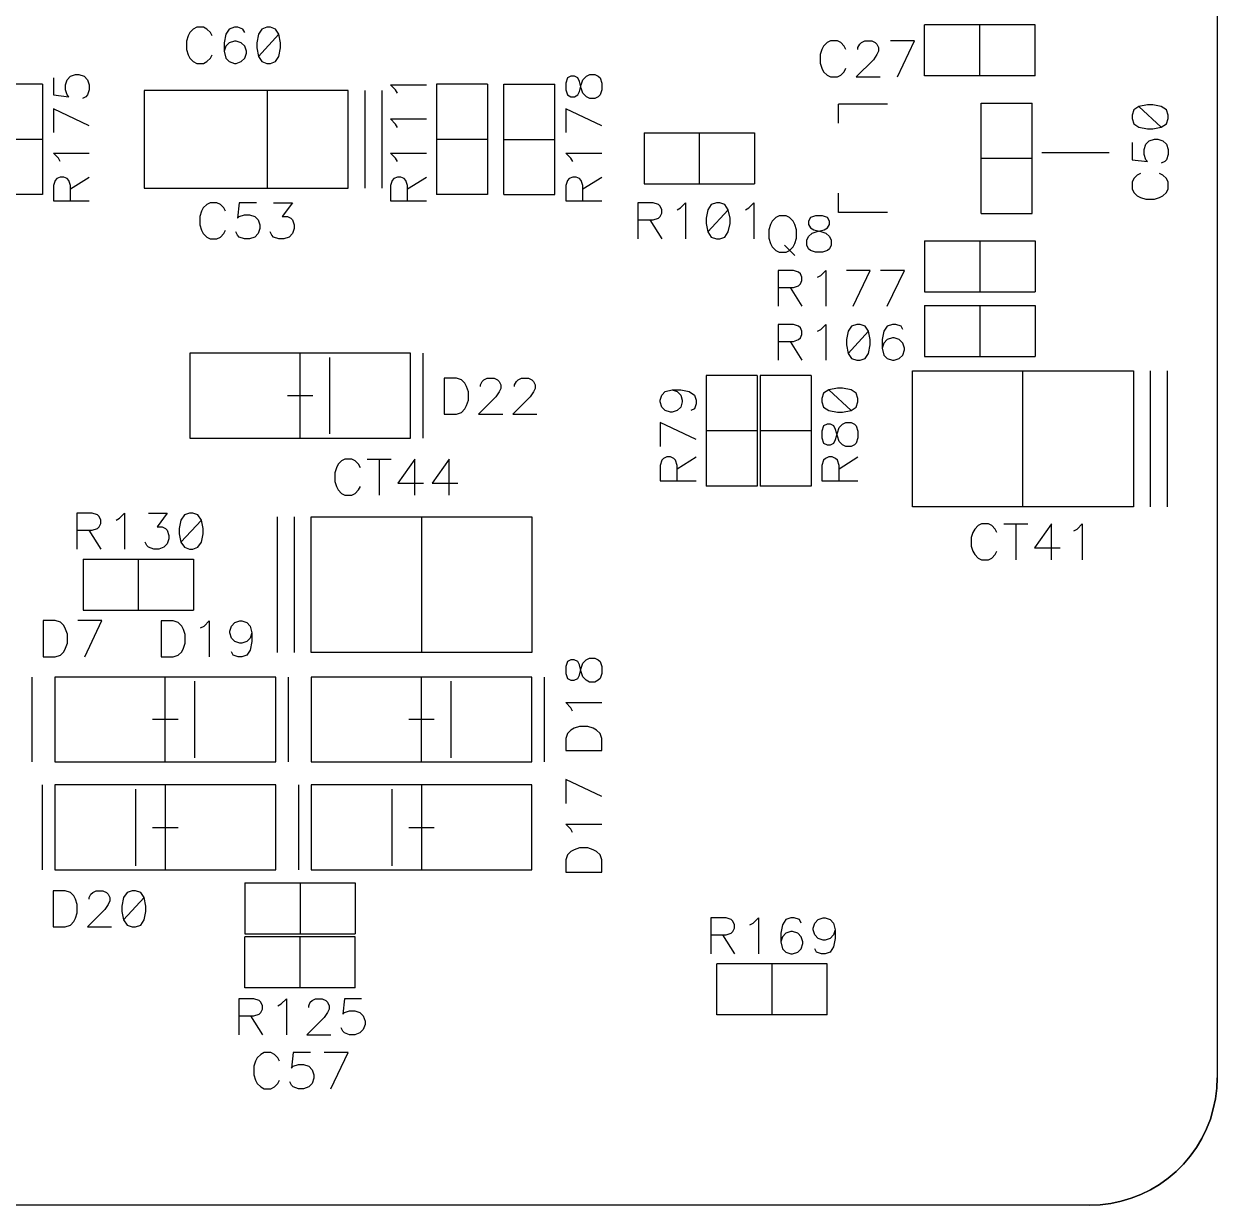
# Model space of a CAD drawing. Extents: x 295 to 953, y 10 to 290.
# Drawn here: x 744.3 to 800.5, y 70 to 125.6 of the extents above; entities that cross this region are included whole.
import ezdxf

# ---------------------------------------------------------------- set-up
doc = ezdxf.new("R2010")
doc.units = 0
doc.header["$LTSCALE"] = 5
doc.header["$MEASUREMENT"] = 0
doc.layers.add('130409_DV-DPH-A6_BSK', color=2, linetype='CONTINUOUS')

msp = doc.modelspace()

# ---------------------------------------------------------------- linework, layer by layer
at = {"layer": '130409_DV-DPH-A6_BSK', "color": 7}
for p, q in [((800.477, 263.995), (800.477, 75.999)), ((800.477, 263.995), (800.477, 75.999)), ((752.268, 125.357), (752.105, 125.194)), ((752.43, 125.438), (752.268, 125.357)), ((752.751, 125.438), (752.43, 125.438)), ((752.913, 125.357), (752.751, 125.438)), ((753.076, 125.194), (752.913, 125.357)), ((753.965, 125.357), (753.802, 125.118)), ((754.203, 125.438), (753.965, 125.357)), ((754.366, 125.438), (754.203, 125.438)), ((754.61, 125.357), (754.366, 125.438)), ((754.691, 125.194), (754.61, 125.357)), ((755.499, 125.357), (755.336, 125.118)), ((755.738, 125.438), (755.499, 125.357)), ((755.9, 125.438), (755.738, 125.438)), ((756.144, 125.357), (755.9, 125.438)), ((756.301, 125.118), (756.144, 125.357)), ((791.902, 125.555), (786.705, 125.555)), ((786.705, 123.152), (786.705, 125.555)), ((789.301, 123.152), (789.301, 125.555)), ((791.902, 123.152), (791.902, 125.555)), ((752.024, 125.037), (751.948, 124.793)), ((751.948, 124.793), (751.948, 124.392)), ((752.105, 125.194), (752.024, 125.037)), ((753.157, 125.037), (753.076, 125.194)), ((753.802, 125.118), (753.721, 124.712)), ((754.203, 124.793), (753.965, 124.712)), ((754.285, 124.793), (754.203, 124.793)), ((754.529, 124.712), (754.285, 124.793)), ((755.336, 125.118), (755.255, 124.712)), ((756.301, 125.118), (755.336, 124.066)), ((756.383, 124.712), (756.301, 125.118)), ((782.275, 124.803), (782.113, 124.722)), ((782.596, 124.803), (782.275, 124.803)), ((782.758, 124.722), (782.596, 124.803)), ((783.728, 124.722), (783.891, 124.803)), ((783.891, 124.803), (784.211, 124.803)), ((784.211, 124.803), (784.374, 124.722)), ((786.228, 124.803), (785.1, 124.803)), ((785.42, 123.106), (786.228, 124.803)), ((751.948, 124.392), (752.024, 124.148)), ((753.721, 124.712), (753.721, 124.31)), ((753.802, 124.549), (753.721, 124.31)), ((753.721, 124.31), (753.802, 123.985)), ((753.965, 124.712), (753.802, 124.549)), ((754.691, 124.549), (754.529, 124.712)), ((754.772, 124.31), (754.691, 124.549)), ((754.691, 123.985), (754.772, 124.229)), ((754.772, 124.229), (754.772, 124.31)), ((755.255, 124.712), (755.255, 124.468)), ((755.255, 124.468), (755.336, 124.066)), ((756.301, 124.066), (756.383, 124.468)), ((756.383, 124.468), (756.383, 124.712)), ((781.869, 124.402), (781.793, 124.158)), ((781.95, 124.559), (781.869, 124.402)), ((782.113, 124.722), (781.95, 124.559)), ((782.921, 124.559), (782.758, 124.722)), ((783.002, 124.402), (782.921, 124.559)), ((783.566, 124.483), (783.647, 124.64)), ((783.566, 124.402), (783.566, 124.483)), ((783.647, 124.64), (783.728, 124.722)), ((784.374, 124.722), (784.455, 124.64)), ((784.455, 124.64), (784.536, 124.483)), ((784.536, 124.32), (784.455, 124.158)), ((784.536, 124.483), (784.536, 124.32)), ((752.024, 124.148), (752.105, 123.985)), ((752.105, 123.985), (752.268, 123.823)), ((752.268, 123.823), (752.43, 123.741)), ((752.43, 123.741), (752.751, 123.741)), ((752.751, 123.741), (752.913, 123.823)), ((752.913, 123.823), (753.076, 123.985)), ((753.076, 123.985), (753.157, 124.148)), ((753.802, 123.985), (753.965, 123.823)), ((753.965, 123.823), (754.203, 123.741)), ((754.203, 123.741), (754.285, 123.741)), ((754.285, 123.741), (754.529, 123.823)), ((754.529, 123.823), (754.691, 123.985)), ((755.336, 124.066), (755.499, 123.823)), ((755.499, 123.823), (755.738, 123.741)), ((755.738, 123.741), (755.9, 123.741)), ((755.9, 123.741), (756.144, 123.823)), ((756.144, 123.823), (756.301, 124.066)), ((781.793, 124.158), (781.793, 123.757)), ((781.793, 123.757), (781.869, 123.513)), ((784.292, 123.914), (783.485, 123.106)), ((784.455, 124.158), (784.292, 123.914)), ((745.684, 123.056), (745.684, 122.253)), ((746.324, 122.974), (746.487, 123.137)), ((746.487, 123.137), (746.726, 123.218)), ((746.726, 123.218), (746.888, 123.218)), ((746.888, 123.218), (747.132, 123.137)), ((747.132, 123.137), (747.29, 122.974)), ((769.896, 123.056), (769.814, 122.817)), ((770.053, 123.137), (769.896, 123.056)), ((770.216, 123.137), (770.053, 123.137)), ((770.378, 123.056), (770.216, 123.137)), ((770.454, 122.893), (770.378, 123.056)), ((770.617, 122.974), (770.779, 123.137)), ((770.779, 123.137), (770.937, 123.218)), ((770.937, 123.218), (771.181, 123.218)), ((771.181, 123.218), (771.338, 123.137)), ((771.338, 123.137), (771.42, 123.056)), ((771.42, 123.056), (771.501, 122.817)), ((781.869, 123.513), (781.95, 123.35)), ((781.95, 123.35), (782.113, 123.188)), ((782.113, 123.188), (782.275, 123.106)), ((782.275, 123.106), (782.596, 123.106)), ((782.596, 123.106), (782.758, 123.188)), ((782.758, 123.188), (782.921, 123.35)), ((782.921, 123.35), (783.002, 123.513)), ((783.485, 123.106), (784.617, 123.106)), ((791.902, 123.152), (786.705, 123.152)), ((745.166, 122.761), (742.763, 122.761)), ((745.166, 122.761), (745.166, 117.564)), ((746.248, 122.735), (746.324, 122.974)), ((746.248, 122.492), (746.248, 122.735)), ((746.324, 122.253), (746.248, 122.492)), ((747.29, 122.974), (747.371, 122.735)), ((747.371, 122.492), (747.29, 122.253)), ((747.371, 122.735), (747.371, 122.492)), ((761.798, 122.492), (761.559, 122.735)), ((761.559, 122.735), (763.246, 122.735)), ((761.879, 122.334), (761.798, 122.492)), ((763.718, 122.761), (763.718, 117.564)), ((766.121, 122.761), (763.718, 122.761)), ((766.121, 122.761), (766.121, 117.564)), ((766.893, 117.564), (766.893, 122.761)), ((766.893, 122.761), (769.296, 122.761)), ((769.296, 117.564), (769.296, 122.761)), ((769.814, 122.817), (769.814, 122.492)), ((769.814, 122.492), (769.896, 122.253)), ((770.536, 122.573), (770.454, 122.893)), ((770.454, 122.41), (770.536, 122.735)), ((770.536, 122.735), (770.617, 122.974)), ((770.617, 122.334), (770.536, 122.573)), ((771.501, 122.492), (771.42, 122.253)), ((771.501, 122.817), (771.501, 122.492)), ((745.684, 122.253), (746.406, 122.172)), ((746.406, 122.172), (746.324, 122.253)), ((747.208, 122.172), (747.051, 122.09)), ((747.29, 122.253), (747.208, 122.172)), ((749.962, 122.461), (749.962, 117.864)), ((753.558, 122.461), (749.962, 122.461)), ((754.158, 122.461), (753.558, 122.461)), ((755.26, 122.461), (754.158, 122.461)), ((756.159, 122.461), (755.26, 122.461)), ((755.758, 117.864), (755.758, 122.461)), ((759.558, 122.461), (756.159, 122.461)), ((759.558, 117.864), (759.558, 122.461)), ((760.36, 117.864), (760.36, 122.461)), ((761.158, 117.864), (761.158, 122.461)), ((769.896, 122.253), (770.053, 122.172)), ((770.053, 122.172), (770.216, 122.172)), ((770.216, 122.172), (770.378, 122.253)), ((770.378, 122.253), (770.454, 122.41)), ((770.779, 122.172), (770.617, 122.334)), ((770.937, 122.09), (770.779, 122.172)), ((771.181, 122.09), (770.937, 122.09)), ((771.338, 122.172), (771.181, 122.09)), ((771.42, 122.253), (771.338, 122.172)), ((747.371, 120.805), (745.684, 121.608)), ((745.684, 121.608), (745.684, 120.485)), ((771.501, 120.805), (769.814, 121.608)), ((769.814, 121.608), (769.814, 120.485)), ((784.958, 121.821), (782.656, 121.821)), ((782.656, 120.922), (782.656, 121.821)), ((789.372, 116.675), (789.372, 121.872)), ((789.372, 121.872), (791.775, 121.872)), ((791.775, 116.675), (791.775, 121.872)), ((796.555, 121.547), (796.474, 121.303)), ((796.794, 121.704), (796.555, 121.547)), ((797.201, 121.786), (796.794, 121.704)), ((796.794, 121.704), (797.846, 120.739)), ((797.444, 121.786), (797.201, 121.786)), ((797.846, 121.704), (797.444, 121.786)), ((798.09, 121.547), (797.846, 121.704)), ((798.171, 121.303), (798.09, 121.547)), ((761.798, 120.886), (761.559, 121.125)), ((761.559, 121.125), (763.246, 121.125)), ((761.879, 120.724), (761.798, 120.886)), ((796.474, 121.303), (796.474, 121.14)), ((796.474, 121.14), (796.555, 120.902)), ((796.555, 120.902), (796.794, 120.739)), ((797.846, 120.739), (798.09, 120.902)), ((798.09, 120.902), (798.171, 121.14)), ((798.171, 121.14), (798.171, 121.303)), ((773.497, 120.475), (778.694, 120.475)), ((773.497, 120.475), (773.497, 118.072)), ((776.093, 120.475), (776.093, 118.072)), ((778.694, 120.475), (778.694, 118.072)), ((796.794, 120.739), (797.201, 120.658)), ((797.201, 120.658), (797.444, 120.658)), ((797.444, 120.658), (797.846, 120.739)), ((745.166, 120.165), (742.763, 120.165)), ((766.121, 120.165), (763.718, 120.165)), ((766.893, 120.165), (769.296, 120.165)), ((796.474, 120.013), (796.474, 119.205)), ((797.038, 119.687), (797.119, 119.931)), ((797.038, 119.449), (797.038, 119.687)), ((797.119, 119.931), (797.282, 120.094)), ((797.282, 120.094), (797.521, 120.175)), ((797.521, 120.175), (797.683, 120.175)), ((797.683, 120.175), (797.927, 120.094)), ((797.927, 120.094), (798.09, 119.931)), ((798.09, 119.931), (798.171, 119.687)), ((798.171, 119.687), (798.171, 119.449)), ((745.923, 119.276), (745.684, 119.52)), ((745.684, 119.52), (747.371, 119.52)), ((746.004, 119.119), (745.923, 119.276)), ((761.798, 119.276), (761.559, 119.52)), ((761.559, 119.52), (763.246, 119.52)), ((761.879, 119.119), (761.798, 119.276)), ((770.053, 119.276), (769.814, 119.52)), ((769.814, 119.52), (771.501, 119.52)), ((770.134, 119.119), (770.053, 119.276)), ((789.372, 119.276), (791.775, 119.276)), ((795.397, 119.53), (792.222, 119.53)), ((796.474, 119.205), (797.201, 119.124)), ((797.119, 119.205), (797.038, 119.449)), ((797.201, 119.124), (797.119, 119.205)), ((798.008, 119.124), (797.846, 119.042)), ((798.09, 119.205), (798.008, 119.124)), ((798.171, 119.449), (798.09, 119.205)), ((796.875, 118.56), (796.718, 118.478)), ((797.927, 118.478), (797.764, 118.56)), ((745.766, 118.235), (745.684, 117.991)), ((745.684, 117.991), (745.684, 117.269)), ((745.842, 118.316), (745.766, 118.235)), ((746.004, 118.392), (745.842, 118.316)), ((746.167, 118.392), (746.004, 118.392)), ((746.324, 118.316), (746.167, 118.392)), ((746.406, 118.235), (746.324, 118.316)), ((746.487, 117.991), (746.406, 118.235)), ((746.487, 117.833), (747.371, 118.392)), ((746.487, 117.269), (746.487, 117.991)), ((761.641, 118.235), (761.559, 117.991)), ((761.559, 117.991), (761.559, 117.269)), ((761.717, 118.316), (761.641, 118.235)), ((761.879, 118.392), (761.717, 118.316)), ((762.042, 118.392), (761.879, 118.392)), ((762.199, 118.316), (762.042, 118.392)), ((762.281, 118.235), (762.199, 118.316)), ((762.362, 117.991), (762.281, 118.235)), ((762.362, 117.833), (763.246, 118.392)), ((762.362, 117.269), (762.362, 117.991)), ((769.896, 118.235), (769.814, 117.991)), ((769.814, 117.991), (769.814, 117.269)), ((769.972, 118.316), (769.896, 118.235)), ((770.134, 118.392), (769.972, 118.316)), ((770.297, 118.392), (770.134, 118.392)), ((770.454, 118.316), (770.297, 118.392)), ((770.536, 118.235), (770.454, 118.316)), ((770.617, 117.991), (770.536, 118.235)), ((770.617, 117.833), (771.501, 118.392)), ((770.617, 117.269), (770.617, 117.991)), ((773.497, 118.072), (778.694, 118.072)), ((796.555, 118.316), (796.474, 118.153)), ((796.474, 118.153), (796.474, 117.833)), ((796.718, 118.478), (796.555, 118.316)), ((798.09, 118.316), (797.927, 118.478)), ((798.171, 118.153), (798.09, 118.316)), ((798.171, 117.833), (798.171, 118.153)), ((745.166, 117.564), (742.763, 117.564)), ((749.962, 117.864), (753.558, 117.864)), ((753.558, 117.864), (754.158, 117.864)), ((754.158, 117.864), (755.26, 117.864)), ((755.26, 117.864), (756.159, 117.864)), ((756.159, 117.864), (759.558, 117.864)), ((766.121, 117.564), (763.718, 117.564)), ((766.893, 117.564), (769.296, 117.564)), ((782.656, 116.726), (782.656, 117.625)), ((796.474, 117.833), (796.555, 117.671)), ((796.555, 117.671), (796.718, 117.508)), ((796.718, 117.508), (796.875, 117.427)), ((796.875, 117.427), (797.119, 117.351)), ((797.521, 117.351), (797.764, 117.427)), ((797.764, 117.427), (797.927, 117.508)), ((797.927, 117.508), (798.09, 117.671)), ((798.09, 117.671), (798.171, 117.833)), ((745.684, 117.269), (747.371, 117.269)), ((752.74, 116.939), (752.659, 116.782)), ((752.903, 117.102), (752.74, 116.939)), ((753.065, 117.183), (752.903, 117.102)), ((753.386, 117.183), (753.065, 117.183)), ((753.548, 117.102), (753.386, 117.183)), ((753.711, 116.939), (753.548, 117.102)), ((753.792, 116.782), (753.711, 116.939)), ((754.437, 117.183), (754.356, 116.457)), ((755.245, 117.183), (754.437, 117.183)), ((756.053, 117.183), (756.936, 117.183)), ((756.936, 117.183), (756.454, 116.538)), ((761.559, 117.269), (763.246, 117.269)), ((769.814, 117.269), (771.501, 117.269)), ((773.924, 117.173), (773.203, 117.173)), ((773.203, 117.173), (773.203, 115.486)), ((774.168, 117.092), (773.924, 117.173)), ((774.249, 117.015), (774.168, 117.092)), ((774.325, 116.853), (774.249, 117.015)), ((775.052, 116.853), (775.209, 116.934)), ((775.209, 116.934), (775.453, 117.173)), ((775.453, 117.173), (775.453, 115.486)), ((776.657, 117.092), (776.5, 116.853)), ((776.901, 117.173), (776.657, 117.092)), ((777.058, 117.173), (776.901, 117.173)), ((777.302, 117.092), (777.058, 117.173)), ((777.46, 116.853), (777.302, 117.092)), ((778.267, 116.853), (778.425, 116.934)), ((778.425, 116.934), (778.669, 117.173)), ((778.669, 117.173), (778.669, 115.486)), ((797.119, 117.351), (797.521, 117.351)), ((752.659, 116.782), (752.583, 116.538)), ((752.583, 116.538), (752.583, 116.137)), ((754.356, 116.457), (754.437, 116.538)), ((754.437, 116.538), (754.681, 116.619)), ((754.681, 116.619), (754.92, 116.619)), ((754.92, 116.619), (755.164, 116.538)), ((755.164, 116.538), (755.326, 116.375)), ((755.326, 116.375), (755.407, 116.137)), ((756.454, 116.538), (756.698, 116.538)), ((756.698, 116.538), (756.86, 116.457)), ((756.86, 116.457), (756.936, 116.375)), ((756.936, 116.375), (757.018, 116.137)), ((773.203, 116.37), (773.924, 116.37)), ((773.766, 116.37), (774.325, 115.486)), ((773.924, 116.37), (774.168, 116.452)), ((774.168, 116.452), (774.249, 116.533)), ((774.249, 116.533), (774.325, 116.69)), ((774.325, 116.69), (774.325, 116.853)), ((776.5, 116.853), (776.418, 116.452)), ((776.418, 116.452), (776.418, 116.208)), ((777.46, 116.853), (776.5, 115.806)), ((777.541, 116.452), (777.46, 116.853)), ((777.541, 116.208), (777.541, 116.452)), ((779.532, 116.319), (779.451, 116.157)), ((779.695, 116.482), (779.532, 116.319)), ((779.857, 116.563), (779.695, 116.482)), ((780.183, 116.563), (779.857, 116.563)), ((780.345, 116.482), (780.183, 116.563)), ((780.508, 116.319), (780.345, 116.482)), ((780.589, 116.157), (780.508, 116.319)), ((781.326, 116.482), (781.244, 116.319)), ((781.244, 116.319), (781.244, 116.157)), ((781.569, 116.563), (781.326, 116.482)), ((781.894, 116.563), (781.569, 116.563)), ((782.138, 116.482), (781.894, 116.563)), ((782.22, 116.319), (782.138, 116.482)), ((782.22, 116.157), (782.22, 116.319)), ((784.958, 116.726), (782.656, 116.726)), ((789.372, 116.675), (791.775, 116.675)), ((752.583, 116.137), (752.659, 115.893)), ((752.659, 115.893), (752.74, 115.73)), ((753.711, 115.73), (753.792, 115.893)), ((754.356, 115.649), (754.275, 115.811)), ((755.407, 115.974), (755.326, 115.73)), ((755.407, 116.137), (755.407, 115.974)), ((755.971, 115.649), (755.89, 115.811)), ((757.018, 115.974), (756.936, 115.73)), ((757.018, 116.137), (757.018, 115.974)), ((776.418, 116.208), (776.5, 115.806)), ((776.5, 115.806), (776.657, 115.568)), ((777.302, 115.568), (777.46, 115.806)), ((777.46, 115.806), (777.541, 116.208)), ((779.451, 116.157), (779.37, 115.913)), ((779.37, 115.913), (779.37, 115.507)), ((780.67, 115.913), (780.589, 116.157)), ((780.67, 115.507), (780.67, 115.913)), ((781.244, 116.157), (781.326, 115.994)), ((781.244, 115.588), (781.407, 115.75)), ((781.326, 115.994), (781.488, 115.913)), ((781.407, 115.75), (781.651, 115.832)), ((781.488, 115.913), (781.813, 115.832)), ((781.651, 115.832), (781.976, 115.913)), ((781.813, 115.832), (782.057, 115.75)), ((781.976, 115.913), (782.138, 115.994)), ((782.057, 115.75), (782.22, 115.588)), ((782.138, 115.994), (782.22, 116.157)), ((752.74, 115.73), (752.903, 115.568)), ((752.903, 115.568), (753.065, 115.486)), ((753.065, 115.486), (753.386, 115.486)), ((753.386, 115.486), (753.548, 115.568)), ((753.548, 115.568), (753.711, 115.73)), ((754.437, 115.568), (754.356, 115.649)), ((754.681, 115.486), (754.437, 115.568)), ((754.92, 115.486), (754.681, 115.486)), ((755.164, 115.568), (754.92, 115.486)), ((755.326, 115.73), (755.164, 115.568)), ((756.053, 115.568), (755.971, 115.649)), ((756.291, 115.486), (756.053, 115.568)), ((756.535, 115.486), (756.291, 115.486)), ((756.779, 115.568), (756.535, 115.486)), ((756.936, 115.73), (756.779, 115.568)), ((776.657, 115.568), (776.901, 115.486)), ((776.901, 115.486), (777.058, 115.486)), ((777.058, 115.486), (777.302, 115.568)), ((779.37, 115.507), (779.451, 115.263)), ((779.451, 115.263), (779.532, 115.1)), ((780.101, 115.182), (780.589, 114.694)), ((780.508, 115.1), (780.589, 115.263)), ((780.589, 115.263), (780.67, 115.507)), ((781.163, 115.425), (781.244, 115.588)), ((781.163, 115.182), (781.163, 115.425)), ((781.244, 115.019), (781.163, 115.182)), ((782.22, 115.588), (782.301, 115.425)), ((782.301, 115.182), (782.22, 115.019)), ((782.301, 115.425), (782.301, 115.182)), ((786.705, 115.395), (791.902, 115.395)), ((786.705, 115.395), (786.705, 112.992)), ((789.301, 115.395), (789.301, 112.992)), ((791.902, 115.395), (791.902, 112.992)), ((779.532, 115.1), (779.695, 114.938)), ((779.695, 114.938), (779.857, 114.856)), ((779.857, 114.856), (780.183, 114.856)), ((780.183, 114.856), (780.345, 114.938)), ((780.345, 114.938), (780.508, 115.1)), ((781.326, 114.938), (781.244, 115.019)), ((781.569, 114.856), (781.326, 114.938)), ((781.894, 114.856), (781.569, 114.856)), ((782.138, 114.938), (781.894, 114.856)), ((782.22, 115.019), (782.138, 114.938)), ((780.528, 113.998), (779.807, 113.998)), ((779.807, 113.998), (779.807, 112.311)), ((780.772, 113.917), (780.528, 113.998)), ((780.853, 113.84), (780.772, 113.917)), ((780.929, 113.678), (780.853, 113.84)), ((780.853, 113.358), (780.929, 113.515)), ((780.929, 113.515), (780.929, 113.678)), ((781.656, 113.678), (781.813, 113.759)), ((781.813, 113.759), (782.057, 113.998)), ((782.057, 113.998), (782.057, 112.311)), ((784.145, 113.998), (783.022, 113.998)), ((783.342, 112.311), (784.145, 113.998)), ((785.755, 113.998), (784.628, 113.998)), ((784.948, 112.311), (785.755, 113.998)), ((779.807, 113.195), (780.528, 113.195)), ((780.37, 113.195), (780.929, 112.311)), ((780.528, 113.195), (780.772, 113.277)), ((780.772, 113.277), (780.853, 113.358)), ((786.705, 112.992), (791.902, 112.992)), ((786.705, 112.347), (791.902, 112.347)), ((786.705, 112.347), (786.705, 109.944)), ((789.301, 112.347), (789.301, 109.944)), ((791.902, 112.347), (791.902, 109.944)), ((780.528, 111.458), (779.807, 111.458)), ((779.807, 111.458), (779.807, 109.771)), ((780.772, 111.377), (780.528, 111.458)), ((780.853, 111.3), (780.772, 111.377)), ((780.929, 111.138), (780.853, 111.3)), ((781.813, 111.219), (782.057, 111.458)), ((782.057, 111.458), (782.057, 109.771)), ((783.261, 111.377), (783.104, 111.138)), ((783.505, 111.458), (783.261, 111.377)), ((783.662, 111.458), (783.505, 111.458)), ((783.906, 111.377), (783.662, 111.458)), ((784.064, 111.138), (783.906, 111.377)), ((784.948, 111.377), (784.79, 111.138)), ((785.191, 111.458), (784.948, 111.377)), ((785.354, 111.458), (785.191, 111.458)), ((785.593, 111.377), (785.354, 111.458)), ((785.674, 111.219), (785.593, 111.377)), ((780.528, 110.655), (780.772, 110.737)), ((780.772, 110.737), (780.853, 110.818)), ((780.853, 110.818), (780.929, 110.975)), ((780.929, 110.975), (780.929, 111.138)), ((781.656, 111.138), (781.813, 111.219)), ((783.104, 111.138), (783.022, 110.737)), ((783.022, 110.737), (783.022, 110.493)), ((784.064, 111.138), (783.104, 110.091)), ((784.145, 110.737), (784.064, 111.138)), ((784.145, 110.493), (784.145, 110.737)), ((784.79, 111.138), (784.709, 110.737)), ((784.709, 110.737), (784.709, 110.335)), ((784.948, 110.737), (784.79, 110.574)), ((785.191, 110.818), (784.948, 110.737)), ((785.273, 110.818), (785.191, 110.818)), ((785.511, 110.737), (785.273, 110.818)), ((785.674, 110.574), (785.511, 110.737)), ((779.807, 110.655), (780.528, 110.655)), ((780.37, 110.655), (780.929, 109.771)), ((783.022, 110.493), (783.104, 110.091)), ((784.064, 110.091), (784.145, 110.493)), ((784.79, 110.574), (784.709, 110.335)), ((784.709, 110.335), (784.79, 110.01)), ((785.755, 110.335), (785.674, 110.574)), ((785.674, 110.01), (785.755, 110.254)), ((785.755, 110.254), (785.755, 110.335)), ((762.499, 110.096), (752.1, 110.096)), ((752.1, 110.096), (752.1, 106.098)), ((757.297, 106.098), (757.297, 110.096)), ((758.699, 106.297), (758.699, 109.898)), ((762.499, 106.098), (762.499, 110.096)), ((763.098, 106.098), (763.098, 110.096)), ((783.104, 110.091), (783.261, 109.853)), ((783.261, 109.853), (783.505, 109.771)), ((783.505, 109.771), (783.662, 109.771)), ((783.662, 109.771), (783.906, 109.853)), ((783.906, 109.853), (784.064, 110.091)), ((784.79, 110.01), (784.948, 109.853)), ((784.948, 109.853), (785.191, 109.771)), ((785.191, 109.771), (785.273, 109.771)), ((785.273, 109.771), (785.511, 109.853)), ((785.511, 109.853), (785.674, 110.01)), ((786.705, 109.944), (791.902, 109.944)), ((776.418, 109.045), (776.418, 103.848)), ((778.821, 109.045), (776.418, 109.045)), ((778.821, 109.045), (778.821, 103.848)), ((778.958, 109.045), (778.958, 103.848)), ((781.361, 109.045), (778.958, 109.045)), ((781.361, 109.045), (781.361, 103.848)), ((786.136, 102.868), (786.136, 109.263)), ((786.136, 109.263), (796.535, 109.263)), ((791.333, 102.868), (791.333, 109.263)), ((796.535, 109.263), (796.535, 102.868)), ((797.338, 102.868), (797.338, 109.263)), ((798.135, 102.868), (798.135, 109.263)), ((764.089, 108.928), (764.089, 107.231)), ((764.658, 108.928), (764.089, 108.928)), ((764.897, 108.847), (764.658, 108.928)), ((765.059, 108.684), (764.897, 108.847)), ((765.141, 108.527), (765.059, 108.684)), ((765.222, 108.283), (765.141, 108.527)), ((765.786, 108.608), (765.867, 108.765)), ((765.786, 108.527), (765.786, 108.608)), ((765.867, 108.765), (765.948, 108.847)), ((765.948, 108.847), (766.111, 108.928)), ((766.111, 108.928), (766.431, 108.928)), ((766.431, 108.928), (766.594, 108.847)), ((766.594, 108.847), (766.675, 108.765)), ((766.675, 108.765), (766.756, 108.608)), ((766.756, 108.445), (766.675, 108.283)), ((766.756, 108.608), (766.756, 108.445)), ((767.401, 108.608), (767.483, 108.765)), ((767.401, 108.527), (767.401, 108.608)), ((767.483, 108.765), (767.564, 108.847)), ((767.564, 108.847), (767.721, 108.928)), ((767.721, 108.928), (768.046, 108.928)), ((768.046, 108.928), (768.209, 108.847)), ((768.209, 108.847), (768.29, 108.765)), ((768.29, 108.765), (768.366, 108.608)), ((768.366, 108.445), (768.29, 108.283)), ((768.366, 108.608), (768.366, 108.445)), ((782.596, 108.451), (782.189, 108.369)), ((782.839, 108.451), (782.596, 108.451)), ((783.241, 108.369), (782.839, 108.451)), ((757.902, 108.1), (756.698, 108.1)), ((765.141, 107.638), (765.222, 107.882)), ((765.222, 107.882), (765.222, 108.283)), ((766.512, 108.039), (765.705, 107.231)), ((766.675, 108.283), (766.512, 108.039)), ((768.128, 108.039), (767.32, 107.231)), ((768.29, 108.283), (768.128, 108.039)), ((774.249, 107.887), (774.33, 108.13)), ((774.249, 107.805), (774.249, 107.887)), ((774.33, 108.13), (774.493, 108.293)), ((774.493, 108.293), (774.813, 108.369)), ((774.813, 108.369), (775.057, 108.293)), ((774.813, 108.369), (775.219, 108.369)), ((775.057, 108.293), (775.219, 108.13)), ((775.219, 108.369), (775.621, 108.293)), ((775.219, 108.13), (775.296, 107.887)), ((775.296, 107.887), (775.296, 107.805)), ((775.621, 108.293), (775.865, 108.13)), ((775.865, 108.13), (775.946, 107.887)), ((775.946, 107.887), (775.946, 107.724)), ((781.95, 108.212), (781.869, 107.968)), ((781.869, 107.968), (781.869, 107.805)), ((782.189, 108.369), (781.95, 108.212)), ((782.189, 108.369), (783.241, 107.404)), ((783.485, 108.212), (783.241, 108.369)), ((783.566, 107.968), (783.485, 108.212)), ((783.566, 107.805), (783.566, 107.968)), ((764.897, 107.313), (765.059, 107.475)), ((765.059, 107.475), (765.141, 107.638)), ((774.33, 107.567), (774.249, 107.805)), ((774.493, 107.404), (774.33, 107.567)), ((774.732, 107.323), (774.493, 107.404)), ((774.813, 107.323), (774.732, 107.323)), ((775.057, 107.404), (774.813, 107.323)), ((775.219, 107.567), (775.057, 107.404)), ((775.296, 107.805), (775.219, 107.567)), ((775.865, 107.485), (775.702, 107.404)), ((775.946, 107.724), (775.865, 107.485)), ((781.869, 107.805), (781.95, 107.567)), ((781.95, 107.567), (782.189, 107.404)), ((782.189, 107.404), (782.596, 107.323)), ((782.596, 107.323), (782.839, 107.323)), ((782.839, 107.323), (783.241, 107.404)), ((783.241, 107.404), (783.485, 107.567)), ((783.485, 107.567), (783.566, 107.805)), ((764.089, 107.231), (764.658, 107.231)), ((764.658, 107.231), (764.897, 107.313)), ((765.705, 107.231), (766.837, 107.231)), ((767.32, 107.231), (768.448, 107.231)), ((775.946, 106.032), (774.249, 106.84)), ((774.249, 106.84), (774.249, 105.707)), ((782.113, 106.759), (781.95, 106.678)), ((782.27, 106.759), (782.113, 106.759)), ((782.433, 106.678), (782.27, 106.759)), ((782.677, 106.596), (782.839, 106.759)), ((782.839, 106.759), (782.997, 106.84)), ((782.997, 106.84), (783.241, 106.84)), ((783.241, 106.84), (783.403, 106.759)), ((783.403, 106.759), (783.485, 106.678)), ((778.821, 106.449), (776.418, 106.449)), ((781.361, 106.449), (778.958, 106.449)), ((781.95, 106.678), (781.869, 106.434)), ((781.869, 106.434), (781.869, 106.114)), ((782.514, 106.515), (782.433, 106.678)), ((782.596, 106.195), (782.514, 106.515)), ((782.514, 106.032), (782.596, 106.352)), ((782.596, 106.352), (782.677, 106.596)), ((782.677, 105.951), (782.596, 106.195)), ((783.485, 106.678), (783.566, 106.434)), ((783.566, 106.434), (783.566, 106.114)), ((752.1, 106.098), (762.499, 106.098)), ((781.869, 106.114), (781.95, 105.87)), ((781.95, 105.87), (782.113, 105.789)), ((782.113, 105.789), (782.27, 105.789)), ((782.27, 105.789), (782.433, 105.87)), ((782.433, 105.87), (782.514, 106.032)), ((782.839, 105.789), (782.677, 105.951)), ((782.997, 105.707), (782.839, 105.789)), ((783.241, 105.707), (782.997, 105.707)), ((783.403, 105.789), (783.241, 105.707)), ((783.485, 105.87), (783.403, 105.789)), ((783.566, 106.114), (783.485, 105.87)), ((759.41, 105.113), (759.253, 105.032)), ((759.736, 105.113), (759.41, 105.113)), ((759.893, 105.032), (759.736, 105.113)), ((760.457, 105.113), (761.585, 105.113)), ((761.021, 105.113), (761.021, 103.421)), ((762.707, 105.113), (761.905, 103.985)), ((762.707, 103.421), (762.707, 105.113)), ((764.318, 105.113), (763.515, 103.985)), ((764.318, 103.421), (764.318, 105.113)), ((774.412, 105.143), (774.33, 105.062)), ((774.569, 105.225), (774.412, 105.143)), ((774.732, 105.225), (774.569, 105.225)), ((774.894, 105.143), (774.732, 105.225)), ((774.976, 105.062), (774.894, 105.143)), ((775.057, 104.661), (775.946, 105.225)), ((782.032, 105.143), (781.95, 105.062)), ((782.189, 105.225), (782.032, 105.143)), ((782.352, 105.225), (782.189, 105.225)), ((782.514, 105.143), (782.352, 105.225)), ((782.596, 105.062), (782.514, 105.143)), ((782.677, 104.661), (783.566, 105.225)), ((759.009, 104.707), (758.928, 104.468)), ((759.09, 104.869), (759.009, 104.707)), ((759.253, 105.032), (759.09, 104.869)), ((760.056, 104.869), (759.893, 105.032)), ((760.137, 104.707), (760.056, 104.869)), ((774.33, 105.062), (774.249, 104.818)), ((774.249, 104.818), (774.249, 104.092)), ((775.057, 104.818), (774.976, 105.062)), ((775.057, 104.092), (775.057, 104.818)), ((781.95, 105.062), (781.869, 104.818)), ((781.869, 104.818), (781.869, 104.092)), ((782.677, 104.818), (782.596, 105.062)), ((782.677, 104.092), (782.677, 104.818)), ((758.928, 104.468), (758.928, 104.066)), ((758.928, 104.066), (759.009, 103.823)), ((761.905, 103.985), (763.114, 103.985)), ((763.515, 103.985), (764.719, 103.985)), ((774.249, 104.092), (775.946, 104.092)), ((781.869, 104.092), (783.566, 104.092)), ((759.009, 103.823), (759.09, 103.665)), ((759.09, 103.665), (759.253, 103.503)), ((759.253, 103.503), (759.41, 103.421)), ((759.41, 103.421), (759.736, 103.421)), ((759.736, 103.421), (759.893, 103.503)), ((759.893, 103.503), (760.056, 103.665)), ((760.056, 103.665), (760.137, 103.823)), ((778.821, 103.848), (776.418, 103.848)), ((781.361, 103.848), (778.958, 103.848)), ((796.535, 102.868), (786.136, 102.868)), ((747.508, 102.568), (746.787, 102.568)), ((746.787, 102.568), (746.787, 100.881)), ((747.752, 102.487), (747.508, 102.568)), ((747.833, 102.41), (747.752, 102.487)), ((747.909, 102.248), (747.833, 102.41)), ((748.636, 102.248), (748.793, 102.329)), ((748.793, 102.329), (749.037, 102.568)), ((749.037, 102.568), (749.037, 100.881)), ((750.16, 102.568), (751.044, 102.568)), ((751.044, 102.568), (750.566, 101.928)), ((751.851, 102.487), (751.689, 102.248)), ((752.09, 102.568), (751.851, 102.487)), ((752.253, 102.568), (752.09, 102.568)), ((752.491, 102.487), (752.253, 102.568)), ((752.654, 102.248), (752.491, 102.487)), ((756.215, 102.405), (756.215, 96.01)), ((757.013, 102.405), (757.013, 96.01)), ((757.815, 102.405), (768.214, 102.405)), ((757.815, 96.01), (757.815, 102.405)), ((763.012, 102.405), (763.012, 96.01)), ((768.214, 102.405), (768.214, 96.01)), ((746.787, 101.765), (747.508, 101.765)), ((747.35, 101.765), (747.909, 100.881)), ((747.508, 101.765), (747.752, 101.847)), ((747.752, 101.847), (747.833, 101.928)), ((747.833, 101.928), (747.909, 102.085)), ((747.909, 102.085), (747.909, 102.248)), ((750.566, 101.928), (750.805, 101.928)), ((750.805, 101.928), (750.967, 101.847)), ((750.967, 101.847), (751.044, 101.765)), ((751.044, 101.765), (751.125, 101.526)), ((751.689, 102.248), (751.608, 101.847)), ((751.608, 101.847), (751.608, 101.603)), ((752.654, 102.248), (751.689, 101.201)), ((752.735, 101.847), (752.654, 102.248)), ((752.735, 101.603), (752.735, 101.847)), ((789.062, 101.821), (788.981, 101.659)), ((789.225, 101.984), (789.062, 101.821)), ((789.382, 102.065), (789.225, 101.984)), ((789.708, 102.065), (789.382, 102.065)), ((789.865, 101.984), (789.708, 102.065)), ((790.028, 101.821), (789.865, 101.984)), ((790.109, 101.659), (790.028, 101.821)), ((790.429, 102.065), (791.557, 102.065)), ((790.993, 102.065), (790.993, 100.373)), ((792.679, 102.065), (791.877, 100.937)), ((792.679, 100.373), (792.679, 102.065)), ((793.726, 101.74), (793.888, 101.821)), ((793.888, 101.821), (794.127, 102.065)), ((794.127, 102.065), (794.127, 100.373)), ((750.084, 101.044), (750.002, 101.201)), ((751.125, 101.364), (751.044, 101.12)), ((751.125, 101.526), (751.125, 101.364)), ((751.608, 101.603), (751.689, 101.201)), ((751.689, 101.201), (751.851, 100.963)), ((752.491, 100.963), (752.654, 101.201)), ((752.654, 101.201), (752.735, 101.603)), ((788.981, 101.659), (788.9, 101.42)), ((788.9, 101.42), (788.9, 101.018)), ((750.16, 100.963), (750.084, 101.044)), ((750.404, 100.881), (750.16, 100.963)), ((750.642, 100.881), (750.404, 100.881)), ((750.886, 100.963), (750.642, 100.881)), ((751.044, 101.12), (750.886, 100.963)), ((751.851, 100.963), (752.09, 100.881)), ((752.09, 100.881), (752.253, 100.881)), ((752.253, 100.881), (752.491, 100.963)), ((788.9, 101.018), (788.981, 100.775)), ((788.981, 100.775), (789.062, 100.617)), ((789.062, 100.617), (789.225, 100.455)), ((789.865, 100.455), (790.028, 100.617)), ((790.028, 100.617), (790.109, 100.775)), ((791.877, 100.937), (793.086, 100.937)), ((747.081, 100.409), (752.278, 100.409)), ((747.081, 100.409), (747.081, 98.006)), ((749.677, 100.409), (749.677, 98.006)), ((752.278, 100.409), (752.278, 98.006)), ((789.225, 100.455), (789.382, 100.373)), ((789.382, 100.373), (789.708, 100.373)), ((789.708, 100.373), (789.865, 100.455)), ((747.081, 98.006), (752.278, 98.006)), ((745.202, 97.518), (745.202, 95.806)), ((745.771, 97.518), (745.202, 97.518)), ((746.014, 97.437), (745.771, 97.518)), ((746.177, 97.275), (746.014, 97.437)), ((746.258, 97.112), (746.177, 97.275)), ((747.97, 97.518), (746.832, 97.518)), ((747.157, 95.806), (747.97, 97.518)), ((750.754, 97.498), (750.754, 95.801)), ((751.323, 97.498), (750.754, 97.498)), ((751.562, 97.417), (751.323, 97.498)), ((751.724, 97.254), (751.562, 97.417)), ((751.806, 97.097), (751.724, 97.254)), ((752.613, 97.178), (752.776, 97.254)), ((752.776, 97.254), (753.015, 97.498)), ((753.015, 97.498), (753.015, 95.801)), ((753.985, 97.015), (754.066, 97.254)), ((754.066, 97.254), (754.229, 97.417)), ((754.229, 97.417), (754.468, 97.498)), ((754.468, 97.498), (754.549, 97.498)), ((754.549, 97.498), (754.793, 97.417)), ((754.793, 97.417), (754.955, 97.254)), ((754.955, 97.254), (755.031, 96.934)), ((746.34, 96.868), (746.258, 97.112)), ((746.34, 96.457), (746.34, 96.868)), ((751.887, 96.853), (751.806, 97.097)), ((751.887, 96.452), (751.887, 96.853)), ((753.985, 96.934), (753.985, 97.015)), ((754.066, 96.69), (753.985, 96.934)), ((754.229, 96.528), (754.066, 96.69)), ((754.955, 96.69), (754.793, 96.528)), ((755.031, 96.934), (754.955, 96.69)), ((755.031, 96.934), (755.031, 96.528)), ((746.177, 96.05), (746.258, 96.213)), ((746.258, 96.213), (746.34, 96.457)), ((751.724, 96.045), (751.806, 96.208)), ((751.806, 96.208), (751.887, 96.452)), ((754.468, 96.452), (754.229, 96.528)), ((754.549, 96.452), (754.468, 96.452)), ((754.793, 96.528), (754.549, 96.452)), ((754.955, 96.126), (754.793, 95.883)), ((755.031, 96.528), (754.955, 96.126)), ((745.202, 95.806), (745.771, 95.806)), ((745.771, 95.806), (746.014, 95.888)), ((746.014, 95.888), (746.177, 96.05)), ((750.754, 95.801), (751.323, 95.801)), ((751.323, 95.801), (751.562, 95.883)), ((751.562, 95.883), (751.724, 96.045)), ((754.148, 95.883), (754.066, 96.045)), ((754.386, 95.801), (754.148, 95.883)), ((754.549, 95.801), (754.386, 95.801)), ((754.793, 95.883), (754.549, 95.801)), ((768.214, 96.01), (757.815, 96.01)), ((769.885, 95.593), (769.804, 95.349)), ((770.048, 95.669), (769.885, 95.593)), ((770.205, 95.669), (770.048, 95.669)), ((770.368, 95.593), (770.205, 95.669)), ((770.449, 95.43), (770.368, 95.593)), ((770.612, 95.512), (770.774, 95.669)), ((770.774, 95.669), (770.932, 95.751)), ((770.932, 95.751), (771.176, 95.751)), ((771.176, 95.751), (771.338, 95.669)), ((771.338, 95.669), (771.42, 95.593)), ((771.42, 95.593), (771.501, 95.349)), ((769.804, 95.349), (769.804, 95.024)), ((769.804, 95.024), (769.885, 94.785)), ((770.531, 95.105), (770.449, 95.43)), ((770.449, 94.943), (770.531, 95.268)), ((770.531, 95.268), (770.612, 95.512)), ((770.612, 94.867), (770.531, 95.105)), ((771.501, 95.024), (771.42, 94.785)), ((771.501, 95.349), (771.501, 95.024)), ((744.683, 90.858), (744.683, 94.856)), ((756.149, 94.856), (745.75, 94.856)), ((745.75, 94.856), (745.75, 90.858)), ((750.947, 90.858), (750.947, 94.856)), ((752.349, 91.057), (752.349, 94.658)), ((756.149, 90.858), (756.149, 94.856)), ((756.748, 90.858), (756.748, 94.856)), ((768.214, 94.856), (757.815, 94.856)), ((757.815, 94.856), (757.815, 90.858)), ((763.012, 90.858), (763.012, 94.856)), ((764.414, 91.057), (764.414, 94.658)), ((768.214, 90.858), (768.214, 94.856)), ((768.813, 90.858), (768.813, 94.856)), ((769.885, 94.785), (770.048, 94.704)), ((770.048, 94.704), (770.205, 94.704)), ((770.205, 94.704), (770.368, 94.785)), ((770.368, 94.785), (770.449, 94.943)), ((770.774, 94.704), (770.612, 94.867)), ((770.932, 94.623), (770.774, 94.704)), ((771.176, 94.623), (770.932, 94.623)), ((771.338, 94.704), (771.176, 94.623)), ((771.42, 94.785), (771.338, 94.704)), ((770.048, 93.414), (769.804, 93.652)), ((769.804, 93.652), (771.501, 93.652)), ((770.124, 93.251), (770.048, 93.414)), ((751.552, 92.86), (750.348, 92.86)), ((763.617, 92.86), (762.413, 92.86)), ((769.885, 92.2), (769.804, 91.961)), ((770.048, 92.362), (769.885, 92.2)), ((770.205, 92.443), (770.048, 92.362)), ((770.449, 92.525), (770.205, 92.443)), ((770.851, 92.525), (770.449, 92.525)), ((771.094, 92.443), (770.851, 92.525)), ((771.257, 92.362), (771.094, 92.443)), ((771.42, 92.2), (771.257, 92.362)), ((771.501, 91.961), (771.42, 92.2)), ((769.804, 91.961), (769.804, 91.392)), ((771.501, 91.392), (771.501, 91.961)), ((769.804, 91.392), (771.501, 91.392)), ((745.75, 90.858), (756.149, 90.858)), ((757.815, 90.858), (768.214, 90.858)), ((771.501, 89.228), (769.804, 90.036)), ((769.804, 90.036), (769.804, 88.908)), ((745.151, 89.776), (745.151, 85.778)), ((756.149, 89.776), (745.75, 89.776)), ((745.75, 89.776), (745.75, 85.778)), ((749.55, 89.578), (749.55, 85.977)), ((750.947, 89.776), (750.947, 85.778)), ((756.149, 85.778), (756.149, 89.776)), ((757.216, 89.776), (757.216, 85.778)), ((768.214, 89.776), (757.815, 89.776)), ((757.815, 89.776), (757.815, 85.778)), ((761.615, 89.578), (761.615, 85.977)), ((763.012, 89.776), (763.012, 85.778)), ((768.214, 85.778), (768.214, 89.776)), ((750.348, 87.78), (751.552, 87.78)), ((762.413, 87.78), (763.617, 87.78)), ((770.048, 87.699), (769.804, 87.937)), ((769.804, 87.937), (771.501, 87.937)), ((770.124, 87.536), (770.048, 87.699)), ((770.048, 86.647), (769.885, 86.485)), ((770.205, 86.728), (770.048, 86.647)), ((770.449, 86.81), (770.205, 86.728)), ((770.851, 86.81), (770.449, 86.81)), ((771.094, 86.728), (770.851, 86.81)), ((771.257, 86.647), (771.094, 86.728)), ((771.42, 86.485), (771.257, 86.647)), ((769.885, 86.485), (769.804, 86.246)), ((769.804, 86.246), (769.804, 85.677)), ((771.501, 86.246), (771.42, 86.485)), ((771.501, 85.677), (771.501, 86.246)), ((745.75, 85.778), (756.149, 85.778)), ((757.815, 85.778), (768.214, 85.778)), ((769.804, 85.677), (771.501, 85.677)), ((754.701, 85.169), (759.898, 85.169)), ((754.701, 85.169), (754.701, 82.766)), ((757.297, 85.169), (757.297, 82.766)), ((759.898, 85.169), (759.898, 82.766)), ((745.674, 84.798), (745.674, 83.101)), ((746.243, 84.798), (745.674, 84.798)), ((746.482, 84.717), (746.243, 84.798)), ((746.644, 84.554), (746.482, 84.717)), ((746.726, 84.397), (746.644, 84.554)), ((746.807, 84.153), (746.726, 84.397)), ((747.371, 84.478), (747.452, 84.635)), ((747.371, 84.397), (747.371, 84.478)), ((747.452, 84.635), (747.533, 84.717)), ((747.533, 84.717), (747.696, 84.798)), ((747.696, 84.798), (748.016, 84.798)), ((748.016, 84.798), (748.179, 84.717)), ((748.179, 84.717), (748.26, 84.635)), ((748.26, 84.635), (748.341, 84.478)), ((748.341, 84.315), (748.26, 84.153)), ((748.341, 84.478), (748.341, 84.315)), ((748.986, 84.478), (748.905, 84.072)), ((749.149, 84.717), (748.986, 84.478)), ((749.951, 84.478), (748.986, 83.426)), ((749.388, 84.798), (749.149, 84.717)), ((749.55, 84.798), (749.388, 84.798)), ((749.794, 84.717), (749.55, 84.798)), ((749.951, 84.478), (749.794, 84.717)), ((750.033, 84.072), (749.951, 84.478)), ((746.726, 83.508), (746.807, 83.752)), ((746.807, 83.752), (746.807, 84.153)), ((748.097, 83.909), (747.29, 83.101)), ((748.26, 84.153), (748.097, 83.909)), ((748.905, 84.072), (748.905, 83.828)), ((748.905, 83.828), (748.986, 83.426)), ((749.951, 83.426), (750.033, 83.828)), ((750.033, 83.828), (750.033, 84.072)), ((746.243, 83.101), (746.482, 83.183)), ((746.482, 83.183), (746.644, 83.345)), ((746.644, 83.345), (746.726, 83.508)), ((748.986, 83.426), (749.149, 83.183)), ((749.149, 83.183), (749.388, 83.101)), ((749.55, 83.101), (749.794, 83.183)), ((749.794, 83.183), (749.951, 83.426)), ((777.353, 83.518), (776.632, 83.518)), ((776.632, 83.518), (776.632, 81.831)), ((777.597, 83.437), (777.353, 83.518)), ((777.678, 83.36), (777.597, 83.437)), ((777.754, 83.198), (777.678, 83.36)), ((777.754, 83.035), (777.754, 83.198)), ((778.481, 83.198), (778.638, 83.279)), ((778.638, 83.279), (778.882, 83.518)), ((778.882, 83.518), (778.882, 81.831)), ((780.005, 83.198), (779.929, 82.797)), ((780.167, 83.437), (780.005, 83.198)), ((780.411, 83.518), (780.167, 83.437)), ((780.569, 83.518), (780.411, 83.518)), ((780.812, 83.437), (780.569, 83.518)), ((780.889, 83.279), (780.812, 83.437)), ((781.453, 83.035), (781.534, 83.279)), ((781.534, 83.279), (781.696, 83.437)), ((781.696, 83.437), (781.935, 83.518)), ((781.935, 83.518), (782.016, 83.518)), ((782.016, 83.518), (782.255, 83.437)), ((782.255, 83.437), (782.418, 83.279)), ((782.418, 83.279), (782.499, 82.954)), ((745.674, 83.101), (746.243, 83.101)), ((747.29, 83.101), (748.422, 83.101)), ((749.388, 83.101), (749.55, 83.101)), ((754.701, 82.766), (759.898, 82.766)), ((759.898, 82.629), (754.701, 82.629)), ((754.701, 80.226), (754.701, 82.629)), ((757.297, 80.226), (757.297, 82.629)), ((759.898, 80.226), (759.898, 82.629)), ((776.632, 82.715), (777.353, 82.715)), ((777.195, 82.715), (777.754, 81.831)), ((777.353, 82.715), (777.597, 82.797)), ((777.597, 82.797), (777.678, 82.878)), ((777.678, 82.878), (777.754, 83.035)), ((779.929, 82.797), (779.929, 82.395)), ((780.005, 82.634), (779.929, 82.395)), ((780.167, 82.797), (780.005, 82.634)), ((780.411, 82.878), (780.167, 82.797)), ((780.487, 82.878), (780.411, 82.878)), ((780.731, 82.797), (780.487, 82.878)), ((780.889, 82.634), (780.731, 82.797)), ((780.97, 82.395), (780.889, 82.634)), ((781.453, 82.954), (781.453, 83.035)), ((781.534, 82.715), (781.453, 82.954)), ((781.696, 82.553), (781.534, 82.715)), ((782.418, 82.715), (782.255, 82.553)), ((782.499, 82.954), (782.418, 82.715)), ((782.499, 82.954), (782.499, 82.553)), ((779.929, 82.395), (780.005, 82.07)), ((780.005, 82.07), (780.167, 81.913)), ((780.731, 81.913), (780.889, 82.07)), ((780.889, 82.07), (780.97, 82.314)), ((780.97, 82.314), (780.97, 82.395)), ((781.615, 81.913), (781.534, 82.07)), ((781.935, 82.476), (781.696, 82.553)), ((782.016, 82.476), (781.935, 82.476)), ((782.255, 82.553), (782.016, 82.476)), ((782.418, 82.151), (782.255, 81.913)), ((782.499, 82.553), (782.418, 82.151)), ((780.167, 81.913), (780.411, 81.831)), ((780.411, 81.831), (780.487, 81.831)), ((780.487, 81.831), (780.731, 81.913)), ((781.854, 81.831), (781.615, 81.913)), ((782.016, 81.831), (781.854, 81.831)), ((782.255, 81.913), (782.016, 81.831)), ((782.123, 81.359), (776.926, 81.359)), ((776.926, 78.956), (776.926, 81.359)), ((779.522, 78.956), (779.522, 81.359)), ((782.123, 78.956), (782.123, 81.359)), ((759.898, 80.226), (754.701, 80.226)), ((755.128, 79.708), (754.407, 79.708)), ((754.407, 79.708), (754.407, 78.021)), ((755.372, 79.627), (755.128, 79.708)), ((755.453, 79.55), (755.372, 79.627)), ((755.529, 79.388), (755.453, 79.55)), ((755.453, 79.068), (755.529, 79.225)), ((755.529, 79.225), (755.529, 79.388)), ((756.256, 79.388), (756.413, 79.469)), ((756.413, 79.469), (756.657, 79.708)), ((756.657, 79.708), (756.657, 78.021)), ((757.704, 79.388), (757.78, 79.55)), ((757.704, 79.307), (757.704, 79.388)), ((757.78, 79.55), (757.861, 79.627)), ((757.861, 79.627), (758.024, 79.708)), ((758.024, 79.708), (758.344, 79.708)), ((758.344, 79.708), (758.506, 79.627)), ((758.506, 79.627), (758.587, 79.55)), ((758.587, 79.55), (758.664, 79.388)), ((758.664, 79.225), (758.587, 79.068)), ((758.664, 79.388), (758.664, 79.225)), ((759.39, 79.708), (759.309, 78.987)), ((760.193, 79.708), (759.39, 79.708)), ((754.407, 78.905), (755.128, 78.905)), ((754.97, 78.905), (755.529, 78.021)), ((755.128, 78.905), (755.372, 78.987)), ((755.372, 78.987), (755.453, 79.068)), ((758.425, 78.824), (757.622, 78.021)), ((758.587, 79.068), (758.425, 78.824)), ((759.309, 78.987), (759.39, 79.068)), ((759.39, 79.068), (759.629, 79.144)), ((759.629, 79.144), (759.873, 79.144)), ((759.873, 79.144), (760.111, 79.068)), ((760.111, 79.068), (760.274, 78.905)), ((760.274, 78.905), (760.355, 78.666)), ((760.355, 78.666), (760.355, 78.504)), ((782.123, 78.956), (776.926, 78.956)), ((759.309, 78.184), (759.228, 78.341)), ((759.39, 78.103), (759.309, 78.184)), ((759.629, 78.021), (759.39, 78.103)), ((760.111, 78.103), (759.873, 78.021)), ((760.274, 78.26), (760.111, 78.103)), ((760.355, 78.504), (760.274, 78.26)), ((757.622, 78.021), (758.745, 78.021)), ((759.873, 78.021), (759.629, 78.021)), ((755.443, 77.097), (755.28, 76.934)), ((755.605, 77.178), (755.443, 77.097)), ((755.926, 77.178), (755.605, 77.178)), ((756.088, 77.097), (755.926, 77.178)), ((756.251, 76.934), (756.088, 77.097)), ((756.977, 77.178), (756.896, 76.452)), ((757.785, 77.178), (756.977, 77.178)), ((759.558, 77.178), (758.43, 77.178)), ((758.75, 75.481), (759.558, 77.178)), ((755.199, 76.777), (755.123, 76.533)), ((755.123, 76.533), (755.123, 76.132)), ((755.28, 76.934), (755.199, 76.777)), ((756.332, 76.777), (756.251, 76.934)), ((756.896, 76.452), (756.977, 76.533)), ((756.977, 76.533), (757.221, 76.614)), ((757.221, 76.614), (757.46, 76.614)), ((757.46, 76.614), (757.704, 76.533)), ((757.704, 76.533), (757.866, 76.37)), ((755.123, 76.132), (755.199, 75.888)), ((755.199, 75.888), (755.28, 75.725)), ((756.251, 75.725), (756.332, 75.888)), ((757.866, 76.37), (757.947, 76.132)), ((757.947, 75.969), (757.866, 75.725)), ((757.947, 76.132), (757.947, 75.969)), ((800.477, 75.999), (800.457, 75.502)), ((800.457, 75.502), (800.477, 75.999)), ((755.28, 75.725), (755.443, 75.563)), ((755.443, 75.563), (755.605, 75.481)), ((755.605, 75.481), (755.926, 75.481)), ((755.926, 75.481), (756.088, 75.563)), ((756.088, 75.563), (756.251, 75.725)), ((756.896, 75.644), (756.815, 75.806)), ((756.977, 75.563), (756.896, 75.644)), ((757.221, 75.481), (756.977, 75.563)), ((757.46, 75.481), (757.221, 75.481)), ((757.704, 75.563), (757.46, 75.481)), ((757.866, 75.725), (757.704, 75.563)), ((800.457, 75.502), (800.396, 75.009)), ((800.396, 75.009), (800.457, 75.502)), ((800.396, 75.009), (800.294, 74.526)), ((800.294, 74.526), (800.396, 75.009)), ((800.294, 74.526), (800.157, 74.049)), ((800.157, 74.049), (800.294, 74.526)), ((800.157, 74.049), (799.974, 73.586)), ((799.974, 73.586), (800.157, 74.049)), ((799.756, 73.139), (799.502, 72.718)), ((799.502, 72.718), (799.756, 73.139)), ((799.974, 73.586), (799.756, 73.139)), ((799.756, 73.139), (799.974, 73.586)), ((799.502, 72.718), (799.212, 72.311)), ((799.212, 72.311), (799.502, 72.718)), ((798.892, 71.935), (798.542, 71.585)), ((798.542, 71.585), (798.892, 71.935)), ((799.212, 72.311), (798.892, 71.935)), ((798.892, 71.935), (799.212, 72.311)), ((798.542, 71.585), (798.166, 71.265)), ((798.166, 71.265), (798.542, 71.585)), ((797.759, 70.975), (797.338, 70.721)), ((797.338, 70.721), (797.759, 70.975)), ((798.166, 71.265), (797.759, 70.975)), ((797.759, 70.975), (798.166, 71.265)), ((796.428, 70.32), (795.951, 70.183)), ((795.951, 70.183), (796.428, 70.32)), ((796.891, 70.503), (796.428, 70.32)), ((796.428, 70.32), (796.891, 70.503)), ((797.338, 70.721), (796.891, 70.503)), ((796.891, 70.503), (797.338, 70.721)), ((794.478, 70), (586.482, 70)), ((794.478, 70), (586.482, 70)), ((794.975, 70.02), (794.478, 70)), ((794.478, 70), (794.975, 70.02)), ((795.468, 70.081), (794.975, 70.02)), ((794.975, 70.02), (795.468, 70.081)), ((795.951, 70.183), (795.468, 70.081)), ((795.468, 70.081), (795.951, 70.183))]:
    msp.add_line(p, q, dxfattribs=at)

doc.saveas('drawing.dxf')
